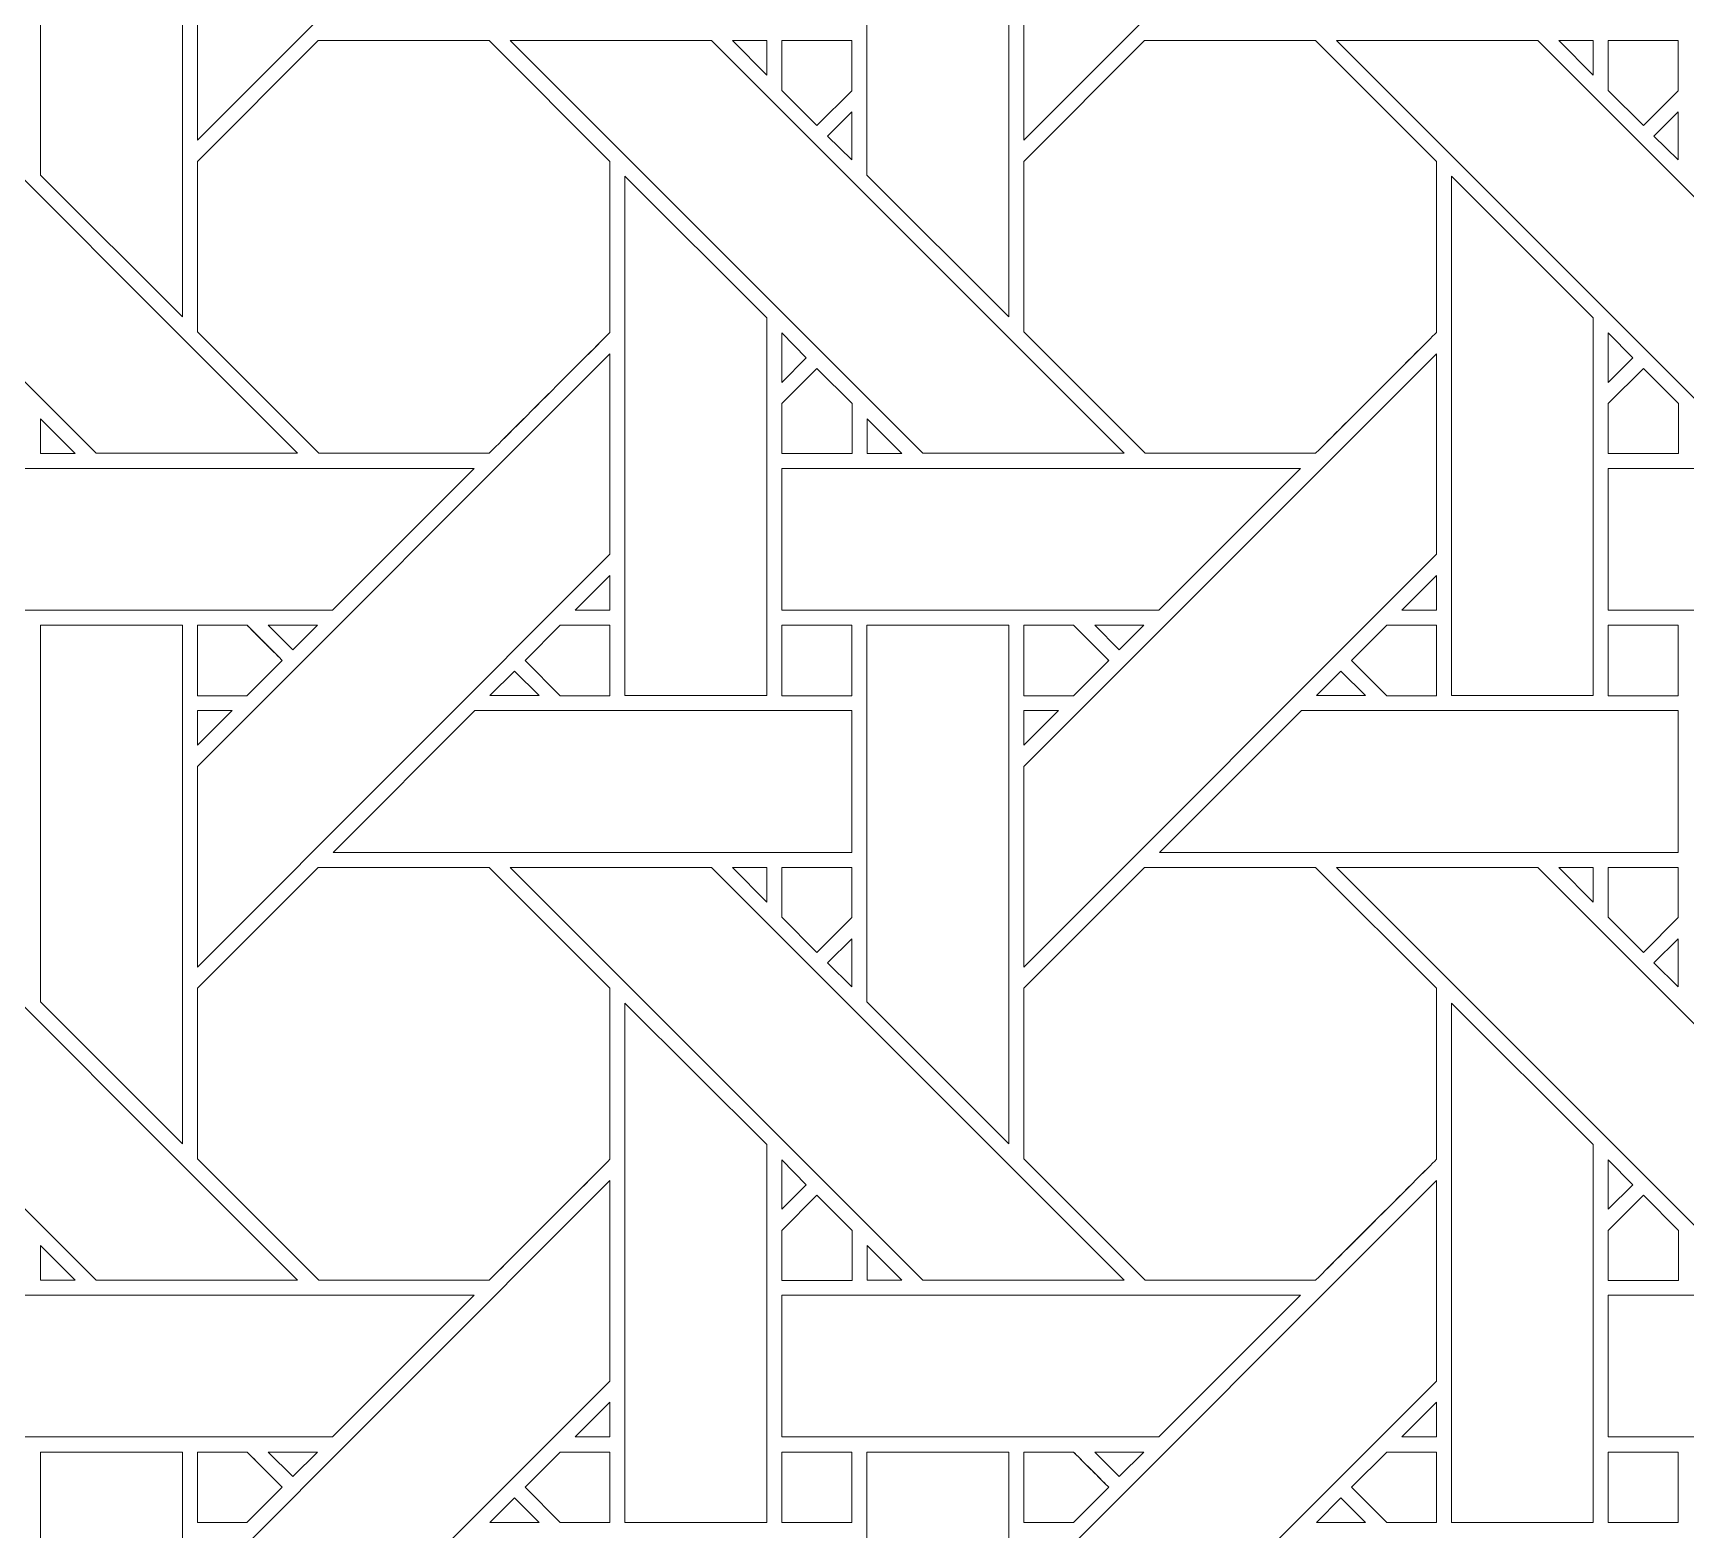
# Model space of a CAD drawing. Header units: inches. Extents: x 4.9 to 19.9, y 3.1 to 15.1.
# Drawn here: x 14.329 to 16.227, y 6.2 to 7.917 of the extents above; entities that cross this region are included whole.
import ezdxf

# ---------------------------------------------------------------- set-up
doc = ezdxf.new("R2010")
doc.units = ezdxf.units.IN
doc.header["$MEASUREMENT"] = 0
doc.layers.add('Design', color=7, linetype='Continuous', lineweight=0)

msp = doc.modelspace()

# ---------------------------------------------------------------- linework, layer by layer
at = {"layer": 'Design'}
for points, knots in [([(4.8829, 15.0948), (4.8829, 15.0948), (4.8829, 3.0948), (4.8829, 3.0948), (4.8829, 3.0948), (19.8829, 3.0948), (19.8829, 3.0948), (19.8829, 3.0948), (19.8829, 15.0948), (19.8829, 15.0948), (19.8829, 15.0948), (4.8829, 15.0948), (4.8829, 15.0948)], [0, 0, 0, 0, 1, 1, 1, 2, 2, 2, 3, 3, 3, 4, 4, 4, 4]), ([(5.4052, 14.5679), (5.4052, 14.5679), (5.4052, 3.6216), (5.4052, 3.6216), (5.4052, 3.6216), (19.3605, 3.6216), (19.3605, 3.6216), (19.3605, 3.6216), (19.3605, 14.5679), (19.3605, 14.5679), (19.3605, 14.5679), (5.4052, 14.5679), (5.4052, 14.5679)], [0, 0, 0, 0, 1, 1, 1, 2, 2, 2, 3, 3, 3, 4, 4, 4, 4]), ([(14.5179, 8.0244), (14.5179, 8.0244), (14.9915, 8.498), (14.9915, 8.498), (14.9915, 8.498), (14.9915, 8.2679), (14.9915, 8.2679), (14.9915, 8.2679), (14.5179, 7.7943), (14.5179, 7.7943), (14.5179, 7.7943), (14.5179, 8.0244), (14.5179, 8.0244)], [0, 0, 0, 0, 1, 1, 1, 2, 2, 2, 3, 3, 3, 4, 4, 4, 4]), ([(15.4666, 7.7943), (15.4666, 7.7943), (15.4666, 8.0244), (15.4666, 8.0244), (15.4666, 8.0244), (15.9403, 8.498), (15.9403, 8.498), (15.9403, 8.498), (15.9403, 8.2679), (15.9403, 8.2679), (15.9403, 8.2679), (15.4666, 7.7943), (15.4666, 7.7943)], [0, 0, 0, 0, 1, 1, 1, 2, 2, 2, 3, 3, 3, 4, 4, 4, 4]), ([(14.5007, 8.1865), (14.5007, 8.1865), (14.5007, 7.5914), (14.5007, 7.5914), (14.5007, 7.5914), (14.3378, 7.7543), (14.3378, 7.7543), (14.3378, 7.7543), (14.3378, 8.1865), (14.3378, 8.1865), (14.3378, 8.1865), (14.5007, 8.1865), (14.5007, 8.1865)], [0, 0, 0, 0, 1, 1, 1, 2, 2, 2, 3, 3, 3, 4, 4, 4, 4]), ([(15.2865, 7.7543), (15.2865, 7.7543), (15.2865, 8.1865), (15.2865, 8.1865), (15.2865, 8.1865), (15.4494, 8.1865), (15.4494, 8.1865), (15.4494, 8.1865), (15.4494, 7.5914), (15.4494, 7.5914), (15.4494, 7.5914), (15.2865, 7.7543), (15.2865, 7.7543)], [0, 0, 0, 0, 1, 1, 1, 2, 2, 2, 3, 3, 3, 4, 4, 4, 4]), ([(13.9283, 7.9086), (13.9283, 7.9086), (14.1592, 7.9086), (14.1592, 7.9086), (14.1592, 7.9086), (14.6329, 7.435), (14.6329, 7.435), (14.6329, 7.435), (14.4018, 7.435), (14.4018, 7.435), (14.4018, 7.435), (13.9283, 7.9086), (13.9283, 7.9086)], [0, 0, 0, 0, 1, 1, 1, 2, 2, 2, 3, 3, 3, 4, 4, 4, 4]), ([(14.6566, 7.9086), (14.6566, 7.9086), (14.8528, 7.9086), (14.8528, 7.9086), (14.8528, 7.9086), (14.9915, 7.7699), (14.9915, 7.7699), (14.9915, 7.7699), (14.9915, 7.5737), (14.9915, 7.5737), (14.9737, 7.5557), (14.8618, 7.444), (14.8528, 7.435), (14.8528, 7.435), (14.6571, 7.435), (14.6571, 7.435), (14.6571, 7.435), (14.5179, 7.5742), (14.5179, 7.5742), (14.5179, 7.5742), (14.5179, 7.7699), (14.5179, 7.7699), (14.5179, 7.7699), (14.6566, 7.9086), (14.6566, 7.9086)], [0, 0, 0, 0, 1, 1, 1, 2, 2, 2, 3, 3, 3, 4, 4, 4, 5, 5, 5, 6, 6, 6, 7, 7, 7, 8, 8, 8, 8]), ([(14.5179, 7.5742), (14.5179, 7.5742), (14.5179, 7.7699), (14.5179, 7.7699), (14.5179, 7.7699), (14.6566, 7.9086), (14.6566, 7.9086), (14.6566, 7.9086), (14.8528, 7.9086), (14.8528, 7.9086), (14.8528, 7.9086), (14.9915, 7.7699), (14.9915, 7.7699), (14.9915, 7.7699), (14.9915, 7.5737), (14.9915, 7.5737), (14.9736, 7.5556), (14.8617, 7.4439), (14.8528, 7.435), (14.8528, 7.435), (14.6571, 7.435), (14.6571, 7.435), (14.6571, 7.435), (14.5179, 7.5742), (14.5179, 7.5742)], [0, 0, 0, 0, 1, 1, 1, 2, 2, 2, 3, 3, 3, 4, 4, 4, 5, 5, 5, 6, 6, 6, 7, 7, 7, 8, 8, 8, 8]), ([(14.877, 7.9086), (14.877, 7.9086), (15.1079, 7.9086), (15.1079, 7.9086), (15.1079, 7.9086), (15.5816, 7.435), (15.5816, 7.435), (15.5816, 7.435), (15.3505, 7.435), (15.3505, 7.435), (15.3505, 7.435), (14.877, 7.9086), (14.877, 7.9086)], [0, 0, 0, 0, 1, 1, 1, 2, 2, 2, 3, 3, 3, 4, 4, 4, 4]), ([(15.1715, 7.9086), (15.1715, 7.9086), (15.1715, 7.8688), (15.1715, 7.8688), (15.1715, 7.8688), (15.1321, 7.9086), (15.1321, 7.9086), (15.1321, 7.9086), (15.1715, 7.9086), (15.1715, 7.9086)], [0, 0, 0, 0, 1, 1, 1, 2, 2, 2, 3, 3, 3, 3]), ([(15.269, 7.9086), (15.269, 7.9086), (15.269, 7.851), (15.269, 7.851), (15.269, 7.851), (15.2291, 7.8111), (15.2291, 7.8111), (15.2291, 7.8111), (15.1887, 7.8514), (15.1887, 7.8514), (15.1887, 7.8514), (15.1887, 7.9086), (15.1887, 7.9086), (15.1887, 7.9086), (15.269, 7.9086), (15.269, 7.9086)], [0, 0, 0, 0, 1, 1, 1, 2, 2, 2, 3, 3, 3, 4, 4, 4, 5, 5, 5, 5]), ([(15.2291, 7.8111), (15.2291, 7.8111), (15.1887, 7.8514), (15.1887, 7.8514), (15.1887, 7.8514), (15.1887, 7.9086), (15.1887, 7.9086), (15.1887, 7.9086), (15.269, 7.9086), (15.269, 7.9086), (15.269, 7.9086), (15.269, 7.851), (15.269, 7.851), (15.269, 7.851), (15.2291, 7.8111), (15.2291, 7.8111)], [0, 0, 0, 0, 1, 1, 1, 2, 2, 2, 3, 3, 3, 4, 4, 4, 5, 5, 5, 5]), ([(15.6053, 7.9086), (15.6053, 7.9086), (15.8015, 7.9086), (15.8015, 7.9086), (15.8015, 7.9086), (15.9403, 7.7699), (15.9403, 7.7699), (15.9403, 7.7699), (15.9403, 7.5737), (15.9403, 7.5737), (15.9225, 7.5557), (15.8105, 7.444), (15.8016, 7.435), (15.8016, 7.435), (15.6058, 7.435), (15.6058, 7.435), (15.6058, 7.435), (15.4666, 7.5742), (15.4666, 7.5742), (15.4666, 7.5742), (15.4666, 7.7699), (15.4666, 7.7699), (15.4666, 7.7699), (15.6053, 7.9086), (15.6053, 7.9086)], [0, 0, 0, 0, 1, 1, 1, 2, 2, 2, 3, 3, 3, 4, 4, 4, 5, 5, 5, 6, 6, 6, 7, 7, 7, 8, 8, 8, 8]), ([(15.9403, 7.5737), (15.9223, 7.5555), (15.8104, 7.4438), (15.8016, 7.435), (15.8016, 7.435), (15.6058, 7.435), (15.6058, 7.435), (15.6058, 7.435), (15.4666, 7.5742), (15.4666, 7.5742), (15.4666, 7.5742), (15.4666, 7.7699), (15.4666, 7.7699), (15.4666, 7.7699), (15.6053, 7.9086), (15.6053, 7.9086), (15.6053, 7.9086), (15.8015, 7.9086), (15.8015, 7.9086), (15.8015, 7.9086), (15.9403, 7.7699), (15.9403, 7.7699), (15.9403, 7.7699), (15.9403, 7.5737), (15.9403, 7.5737)], [0, 0, 0, 0, 1, 1, 1, 2, 2, 2, 3, 3, 3, 4, 4, 4, 5, 5, 5, 6, 6, 6, 7, 7, 7, 8, 8, 8, 8]), ([(16.2993, 7.435), (16.2993, 7.435), (15.8257, 7.9086), (15.8257, 7.9086), (15.8257, 7.9086), (16.0567, 7.9086), (16.0567, 7.9086), (16.0567, 7.9086), (16.5303, 7.435), (16.5303, 7.435), (16.5303, 7.435), (16.2993, 7.435), (16.2993, 7.435)], [0, 0, 0, 0, 1, 1, 1, 2, 2, 2, 3, 3, 3, 4, 4, 4, 4]), ([(16.1202, 7.9086), (16.1202, 7.9086), (16.1202, 7.8688), (16.1202, 7.8688), (16.1202, 7.8688), (16.0808, 7.9086), (16.0808, 7.9086), (16.0808, 7.9086), (16.1202, 7.9086), (16.1202, 7.9086)], [0, 0, 0, 0, 1, 1, 1, 2, 2, 2, 3, 3, 3, 3]), ([(16.2177, 7.9086), (16.2177, 7.9086), (16.2177, 7.851), (16.2177, 7.851), (16.2177, 7.851), (16.1778, 7.8111), (16.1778, 7.8111), (16.1778, 7.8111), (16.1375, 7.8514), (16.1375, 7.8514), (16.1375, 7.8514), (16.1375, 7.9086), (16.1375, 7.9086), (16.1375, 7.9086), (16.2177, 7.9086), (16.2177, 7.9086)], [0, 0, 0, 0, 1, 1, 1, 2, 2, 2, 3, 3, 3, 4, 4, 4, 5, 5, 5, 5]), ([(16.1778, 7.8111), (16.1778, 7.8111), (16.1375, 7.8514), (16.1375, 7.8514), (16.1375, 7.8514), (16.1375, 7.9086), (16.1375, 7.9086), (16.1375, 7.9086), (16.2177, 7.9086), (16.2177, 7.9086), (16.2177, 7.9086), (16.2177, 7.851), (16.2177, 7.851), (16.2177, 7.851), (16.1778, 7.8111), (16.1778, 7.8111)], [0, 0, 0, 0, 1, 1, 1, 2, 2, 2, 3, 3, 3, 4, 4, 4, 5, 5, 5, 5]), ([(15.269, 7.8268), (15.269, 7.8268), (15.269, 7.7716), (15.269, 7.7716), (15.269, 7.7716), (15.2412, 7.799), (15.2412, 7.799), (15.2412, 7.799), (15.269, 7.8268), (15.269, 7.8268)], [0, 0, 0, 0, 1, 1, 1, 2, 2, 2, 3, 3, 3, 3]), ([(16.2177, 7.8268), (16.2177, 7.8268), (16.2177, 7.7716), (16.2177, 7.7716), (16.2177, 7.7716), (16.1899, 7.799), (16.1899, 7.799), (16.1899, 7.799), (16.2177, 7.8268), (16.2177, 7.8268)], [0, 0, 0, 0, 1, 1, 1, 2, 2, 2, 3, 3, 3, 3]), ([(15.1714, 7.5906), (15.1714, 7.5906), (15.1714, 7.157), (15.1714, 7.157), (15.1714, 7.157), (15.0087, 7.157), (15.0087, 7.157), (15.0087, 7.157), (15.0087, 7.7528), (15.0087, 7.7528), (15.0087, 7.7528), (15.1714, 7.5906), (15.1714, 7.5906)], [0, 0, 0, 0, 1, 1, 1, 2, 2, 2, 3, 3, 3, 4, 4, 4, 4]), ([(15.9574, 7.157), (15.9574, 7.157), (15.9574, 7.7528), (15.9574, 7.7528), (15.9574, 7.7528), (16.1201, 7.5906), (16.1201, 7.5906), (16.1201, 7.5906), (16.1201, 7.157), (16.1201, 7.157), (16.1201, 7.157), (15.9574, 7.157), (15.9574, 7.157)], [0, 0, 0, 0, 1, 1, 1, 2, 2, 2, 3, 3, 3, 4, 4, 4, 4]), ([(15.1887, 7.5164), (15.1887, 7.5164), (15.1887, 7.5732), (15.1887, 7.5732), (15.1887, 7.5732), (15.2169, 7.5446), (15.2169, 7.5446), (15.2169, 7.5446), (15.1887, 7.5164), (15.1887, 7.5164)], [0, 0, 0, 0, 1, 1, 1, 2, 2, 2, 3, 3, 3, 3]), ([(16.1375, 7.5164), (16.1375, 7.5164), (16.1375, 7.5732), (16.1375, 7.5732), (16.1375, 7.5732), (16.1656, 7.5446), (16.1656, 7.5446), (16.1656, 7.5446), (16.1375, 7.5164), (16.1375, 7.5164)], [0, 0, 0, 0, 1, 1, 1, 2, 2, 2, 3, 3, 3, 3]), ([(14.5179, 7.0756), (14.5179, 7.0756), (14.9915, 7.5492), (14.9915, 7.5492), (14.9915, 7.5492), (14.9915, 7.3192), (14.9915, 7.3192), (14.9915, 7.3192), (14.5179, 6.8455), (14.5179, 6.8455), (14.5179, 6.8455), (14.5179, 7.0756), (14.5179, 7.0756)], [0, 0, 0, 0, 1, 1, 1, 2, 2, 2, 3, 3, 3, 4, 4, 4, 4]), ([(15.4666, 7.0756), (15.4666, 7.0756), (15.9403, 7.5492), (15.9403, 7.5492), (15.9403, 7.5492), (15.9403, 7.3192), (15.9403, 7.3192), (15.9403, 7.3192), (15.4666, 6.8455), (15.4666, 6.8455), (15.4666, 6.8455), (15.4666, 7.0756), (15.4666, 7.0756)], [0, 0, 0, 0, 1, 1, 1, 2, 2, 2, 3, 3, 3, 4, 4, 4, 4]), ([(15.1887, 7.4347), (15.1887, 7.4347), (15.1887, 7.492), (15.1887, 7.492), (15.1887, 7.492), (15.2291, 7.5323), (15.2291, 7.5323), (15.2291, 7.5323), (15.2694, 7.492), (15.2694, 7.492), (15.2694, 7.492), (15.2694, 7.4347), (15.2694, 7.4347), (15.2694, 7.4347), (15.1887, 7.4347), (15.1887, 7.4347)], [0, 0, 0, 0, 1, 1, 1, 2, 2, 2, 3, 3, 3, 4, 4, 4, 5, 5, 5, 5]), ([(15.1887, 7.492), (15.1887, 7.492), (15.2291, 7.5323), (15.2291, 7.5323), (15.2291, 7.5323), (15.2694, 7.492), (15.2694, 7.492), (15.2694, 7.492), (15.2694, 7.4347), (15.2694, 7.4347), (15.2694, 7.4347), (15.1887, 7.4347), (15.1887, 7.4347), (15.1887, 7.4347), (15.1887, 7.492), (15.1887, 7.492)], [0, 0, 0, 0, 1, 1, 1, 2, 2, 2, 3, 3, 3, 4, 4, 4, 5, 5, 5, 5]), ([(16.1375, 7.4347), (16.1375, 7.4347), (16.1375, 7.492), (16.1375, 7.492), (16.1375, 7.492), (16.1778, 7.5323), (16.1778, 7.5323), (16.1778, 7.5323), (16.2181, 7.492), (16.2181, 7.492), (16.2181, 7.492), (16.2181, 7.4347), (16.2181, 7.4347), (16.2181, 7.4347), (16.1375, 7.4347), (16.1375, 7.4347)], [0, 0, 0, 0, 1, 1, 1, 2, 2, 2, 3, 3, 3, 4, 4, 4, 5, 5, 5, 5]), ([(16.1778, 7.5323), (16.1778, 7.5323), (16.2181, 7.492), (16.2181, 7.492), (16.2181, 7.492), (16.2181, 7.4347), (16.2181, 7.4347), (16.2181, 7.4347), (16.1375, 7.4347), (16.1375, 7.4347), (16.1375, 7.4347), (16.1375, 7.492), (16.1375, 7.492), (16.1375, 7.492), (16.1778, 7.5323), (16.1778, 7.5323)], [0, 0, 0, 0, 1, 1, 1, 2, 2, 2, 3, 3, 3, 4, 4, 4, 5, 5, 5, 5]), ([(14.3776, 7.4349), (14.3776, 7.4349), (14.3379, 7.4349), (14.3379, 7.4349), (14.3379, 7.4349), (14.3379, 7.4747), (14.3379, 7.4747), (14.3379, 7.4747), (14.3776, 7.4349), (14.3776, 7.4349)], [0, 0, 0, 0, 1, 1, 1, 2, 2, 2, 3, 3, 3, 3]), ([(15.3264, 7.4349), (15.3264, 7.4349), (15.2866, 7.4349), (15.2866, 7.4349), (15.2866, 7.4349), (15.2866, 7.4747), (15.2866, 7.4747), (15.2866, 7.4747), (15.3264, 7.4349), (15.3264, 7.4349)], [0, 0, 0, 0, 1, 1, 1, 2, 2, 2, 3, 3, 3, 3]), ([(14.24, 7.255), (14.24, 7.255), (14.24, 7.4177), (14.24, 7.4177), (14.24, 7.4177), (14.8357, 7.4177), (14.8357, 7.4177), (14.8357, 7.4177), (14.673, 7.255), (14.673, 7.255), (14.673, 7.255), (14.24, 7.255), (14.24, 7.255)], [0, 0, 0, 0, 1, 1, 1, 2, 2, 2, 3, 3, 3, 4, 4, 4, 4]), ([(15.1887, 7.255), (15.1887, 7.255), (15.1887, 7.4177), (15.1887, 7.4177), (15.1887, 7.4177), (15.7844, 7.4177), (15.7844, 7.4177), (15.7844, 7.4177), (15.6217, 7.255), (15.6217, 7.255), (15.6217, 7.255), (15.1887, 7.255), (15.1887, 7.255)], [0, 0, 0, 0, 1, 1, 1, 2, 2, 2, 3, 3, 3, 4, 4, 4, 4]), ([(16.5704, 7.255), (16.5704, 7.255), (16.1375, 7.255), (16.1375, 7.255), (16.1375, 7.255), (16.1375, 7.4177), (16.1375, 7.4177), (16.1375, 7.4177), (16.7332, 7.4177), (16.7332, 7.4177), (16.7332, 7.4177), (16.5704, 7.255), (16.5704, 7.255)], [0, 0, 0, 0, 1, 1, 1, 2, 2, 2, 3, 3, 3, 4, 4, 4, 4]), ([(14.9517, 7.255), (14.9517, 7.255), (14.9915, 7.2948), (14.9915, 7.2948), (14.9915, 7.2948), (14.9915, 7.255), (14.9915, 7.255), (14.9915, 7.255), (14.9517, 7.255), (14.9517, 7.255)], [0, 0, 0, 0, 1, 1, 1, 2, 2, 2, 3, 3, 3, 3]), ([(15.9403, 7.2948), (15.9403, 7.2948), (15.9403, 7.255), (15.9403, 7.255), (15.9403, 7.255), (15.9005, 7.255), (15.9005, 7.255), (15.9005, 7.255), (15.9403, 7.2948), (15.9403, 7.2948)], [0, 0, 0, 0, 1, 1, 1, 2, 2, 2, 3, 3, 3, 3]), ([(14.5007, 7.2377), (14.5007, 7.2377), (14.5007, 6.6426), (14.5007, 6.6426), (14.5007, 6.6426), (14.3378, 6.8055), (14.3378, 6.8055), (14.3378, 6.8055), (14.3378, 7.2377), (14.3378, 7.2377), (14.3378, 7.2377), (14.5007, 7.2377), (14.5007, 7.2377)], [0, 0, 0, 0, 1, 1, 1, 2, 2, 2, 3, 3, 3, 4, 4, 4, 4]), ([(14.5749, 7.2377), (14.5801, 7.2326), (14.6108, 7.2018), (14.6153, 7.1974), (14.6153, 7.1974), (14.5748, 7.1569), (14.5748, 7.1569), (14.5748, 7.1569), (14.5179, 7.1569), (14.5179, 7.1569), (14.5179, 7.1569), (14.5179, 7.2377), (14.5179, 7.2377), (14.5179, 7.2377), (14.5749, 7.2377), (14.5749, 7.2377)], [0, 0, 0, 0, 1, 1, 1, 2, 2, 2, 3, 3, 3, 4, 4, 4, 5, 5, 5, 5]), ([(14.5179, 7.1569), (14.5179, 7.1569), (14.5179, 7.2377), (14.5179, 7.2377), (14.5179, 7.2377), (14.5749, 7.2377), (14.5749, 7.2377), (14.5803, 7.2324), (14.6111, 7.2016), (14.6153, 7.1974), (14.6153, 7.1974), (14.5748, 7.1569), (14.5748, 7.1569), (14.5748, 7.1569), (14.5179, 7.1569), (14.5179, 7.1569)], [0, 0, 0, 0, 1, 1, 1, 2, 2, 2, 3, 3, 3, 4, 4, 4, 5, 5, 5, 5]), ([(14.5993, 7.2377), (14.5993, 7.2377), (14.6557, 7.2377), (14.6557, 7.2377), (14.6557, 7.2377), (14.6275, 7.2096), (14.6275, 7.2096), (14.6275, 7.2096), (14.5993, 7.2377), (14.5993, 7.2377)], [0, 0, 0, 0, 1, 1, 1, 2, 2, 2, 3, 3, 3, 3]), ([(14.9915, 7.2377), (14.9915, 7.2377), (14.9915, 7.1569), (14.9915, 7.1569), (14.9915, 7.1569), (14.9344, 7.1569), (14.9344, 7.1569), (14.9344, 7.1569), (14.8941, 7.1973), (14.8941, 7.1973), (14.8941, 7.1973), (14.9345, 7.2377), (14.9345, 7.2377), (14.9345, 7.2377), (14.9915, 7.2377), (14.9915, 7.2377)], [0, 0, 0, 0, 1, 1, 1, 2, 2, 2, 3, 3, 3, 4, 4, 4, 5, 5, 5, 5]), ([(14.8941, 7.1973), (14.8941, 7.1973), (14.9345, 7.2377), (14.9345, 7.2377), (14.9345, 7.2377), (14.9915, 7.2377), (14.9915, 7.2377), (14.9915, 7.2377), (14.9915, 7.1569), (14.9915, 7.1569), (14.9915, 7.1569), (14.9344, 7.1569), (14.9344, 7.1569), (14.9344, 7.1569), (14.8941, 7.1973), (14.8941, 7.1973)], [0, 0, 0, 0, 1, 1, 1, 2, 2, 2, 3, 3, 3, 4, 4, 4, 5, 5, 5, 5]), ([(15.269, 7.1569), (15.269, 7.1569), (15.1887, 7.1569), (15.1887, 7.1569), (15.1887, 7.1569), (15.1887, 7.2377), (15.1887, 7.2377), (15.1887, 7.2377), (15.269, 7.2377), (15.269, 7.2377), (15.269, 7.2377), (15.269, 7.1569), (15.269, 7.1569)], [0, 0, 0, 0, 1, 1, 1, 2, 2, 2, 3, 3, 3, 4, 4, 4, 4]), ([(15.1887, 7.1569), (15.1887, 7.1569), (15.1887, 7.2377), (15.1887, 7.2377), (15.1887, 7.2377), (15.269, 7.2377), (15.269, 7.2377), (15.269, 7.2377), (15.269, 7.1569), (15.269, 7.1569), (15.269, 7.1569), (15.1887, 7.1569), (15.1887, 7.1569)], [0, 0, 0, 0, 1, 1, 1, 2, 2, 2, 3, 3, 3, 4, 4, 4, 4]), ([(15.4494, 7.2377), (15.4494, 7.2377), (15.4494, 6.6426), (15.4494, 6.6426), (15.4494, 6.6426), (15.2865, 6.8055), (15.2865, 6.8055), (15.2865, 6.8055), (15.2865, 7.2377), (15.2865, 7.2377), (15.2865, 7.2377), (15.4494, 7.2377), (15.4494, 7.2377)], [0, 0, 0, 0, 1, 1, 1, 2, 2, 2, 3, 3, 3, 4, 4, 4, 4]), ([(15.5237, 7.2377), (15.5288, 7.2326), (15.5596, 7.2018), (15.564, 7.1974), (15.564, 7.1974), (15.5236, 7.1569), (15.5236, 7.1569), (15.5236, 7.1569), (15.4666, 7.1569), (15.4666, 7.1569), (15.4666, 7.1569), (15.4666, 7.2377), (15.4666, 7.2377), (15.4666, 7.2377), (15.5237, 7.2377), (15.5237, 7.2377)], [0, 0, 0, 0, 1, 1, 1, 2, 2, 2, 3, 3, 3, 4, 4, 4, 5, 5, 5, 5]), ([(15.4666, 7.1569), (15.4666, 7.1569), (15.4666, 7.2377), (15.4666, 7.2377), (15.4666, 7.2377), (15.5237, 7.2377), (15.5237, 7.2377), (15.5293, 7.2322), (15.564, 7.1974), (15.564, 7.1974), (15.564, 7.1974), (15.5236, 7.1569), (15.5236, 7.1569), (15.5236, 7.1569), (15.4666, 7.1569), (15.4666, 7.1569)], [0, 0, 0, 0, 1, 1, 1, 2, 2, 2, 3, 3, 3, 4, 4, 4, 5, 5, 5, 5]), ([(15.548, 7.2377), (15.548, 7.2377), (15.6045, 7.2377), (15.6045, 7.2377), (15.6045, 7.2377), (15.5762, 7.2096), (15.5762, 7.2096), (15.5762, 7.2096), (15.548, 7.2377), (15.548, 7.2377)], [0, 0, 0, 0, 1, 1, 1, 2, 2, 2, 3, 3, 3, 3]), ([(15.9403, 7.2377), (15.9403, 7.2377), (15.9403, 7.1569), (15.9403, 7.1569), (15.9403, 7.1569), (15.8832, 7.1569), (15.8832, 7.1569), (15.8832, 7.1569), (15.8428, 7.1973), (15.8428, 7.1973), (15.8428, 7.1973), (15.8832, 7.2377), (15.8832, 7.2377), (15.8832, 7.2377), (15.9403, 7.2377), (15.9403, 7.2377)], [0, 0, 0, 0, 1, 1, 1, 2, 2, 2, 3, 3, 3, 4, 4, 4, 5, 5, 5, 5]), ([(15.9403, 7.1569), (15.9403, 7.1569), (15.8832, 7.1569), (15.8832, 7.1569), (15.8832, 7.1569), (15.8428, 7.1973), (15.8428, 7.1973), (15.8428, 7.1973), (15.8832, 7.2377), (15.8832, 7.2377), (15.8832, 7.2377), (15.9403, 7.2377), (15.9403, 7.2377), (15.9403, 7.2377), (15.9403, 7.1569), (15.9403, 7.1569)], [0, 0, 0, 0, 1, 1, 1, 2, 2, 2, 3, 3, 3, 4, 4, 4, 5, 5, 5, 5]), ([(16.2177, 7.1569), (16.2177, 7.1569), (16.1375, 7.1569), (16.1375, 7.1569), (16.1375, 7.1569), (16.1375, 7.2377), (16.1375, 7.2377), (16.1375, 7.2377), (16.2177, 7.2377), (16.2177, 7.2377), (16.2177, 7.2377), (16.2177, 7.1569), (16.2177, 7.1569)], [0, 0, 0, 0, 1, 1, 1, 2, 2, 2, 3, 3, 3, 4, 4, 4, 4]), ([(16.1375, 7.1569), (16.1375, 7.1569), (16.1375, 7.2377), (16.1375, 7.2377), (16.1375, 7.2377), (16.2177, 7.2377), (16.2177, 7.2377), (16.2177, 7.2377), (16.2177, 7.1569), (16.2177, 7.1569), (16.2177, 7.1569), (16.1375, 7.1569), (16.1375, 7.1569)], [0, 0, 0, 0, 1, 1, 1, 2, 2, 2, 3, 3, 3, 4, 4, 4, 4]), ([(14.9102, 7.157), (14.9102, 7.157), (14.8537, 7.157), (14.8537, 7.157), (14.8537, 7.157), (14.8819, 7.1852), (14.8819, 7.1852), (14.8819, 7.1852), (14.9102, 7.157), (14.9102, 7.157)], [0, 0, 0, 0, 1, 1, 1, 2, 2, 2, 3, 3, 3, 3]), ([(15.8307, 7.1852), (15.8307, 7.1852), (15.8589, 7.157), (15.8589, 7.157), (15.8589, 7.157), (15.8024, 7.157), (15.8024, 7.157), (15.8024, 7.157), (15.8307, 7.1852), (15.8307, 7.1852)], [0, 0, 0, 0, 1, 1, 1, 2, 2, 2, 3, 3, 3, 3]), ([(14.5577, 7.1398), (14.5577, 7.1398), (14.5179, 7.1), (14.5179, 7.1), (14.5179, 7.1), (14.5179, 7.1398), (14.5179, 7.1398), (14.5179, 7.1398), (14.5577, 7.1398), (14.5577, 7.1398)], [0, 0, 0, 0, 1, 1, 1, 2, 2, 2, 3, 3, 3, 3]), ([(14.6737, 6.977), (14.6737, 6.977), (14.8365, 7.1398), (14.8365, 7.1398), (14.8365, 7.1398), (15.269, 7.1398), (15.269, 7.1398), (15.269, 7.1398), (15.269, 6.977), (15.269, 6.977), (15.269, 6.977), (14.6737, 6.977), (14.6737, 6.977)], [0, 0, 0, 0, 1, 1, 1, 2, 2, 2, 3, 3, 3, 4, 4, 4, 4]), ([(15.5064, 7.1398), (15.5064, 7.1398), (15.4666, 7.1), (15.4666, 7.1), (15.4666, 7.1), (15.4666, 7.1398), (15.4666, 7.1398), (15.4666, 7.1398), (15.5064, 7.1398), (15.5064, 7.1398)], [0, 0, 0, 0, 1, 1, 1, 2, 2, 2, 3, 3, 3, 3]), ([(16.2177, 7.1398), (16.2177, 7.1398), (16.2177, 6.977), (16.2177, 6.977), (16.2177, 6.977), (15.6224, 6.977), (15.6224, 6.977), (15.6224, 6.977), (15.7853, 7.1398), (15.7853, 7.1398), (15.7853, 7.1398), (16.2177, 7.1398), (16.2177, 7.1398)], [0, 0, 0, 0, 1, 1, 1, 2, 2, 2, 3, 3, 3, 4, 4, 4, 4]), ([(13.9283, 6.9599), (13.9283, 6.9599), (14.1592, 6.9599), (14.1592, 6.9599), (14.1592, 6.9599), (14.6329, 6.4862), (14.6329, 6.4862), (14.6329, 6.4862), (14.4018, 6.4862), (14.4018, 6.4862), (14.4018, 6.4862), (13.9283, 6.9599), (13.9283, 6.9599)], [0, 0, 0, 0, 1, 1, 1, 2, 2, 2, 3, 3, 3, 4, 4, 4, 4]), ([(14.6566, 6.9598), (14.6566, 6.9598), (14.8528, 6.9598), (14.8528, 6.9598), (14.8528, 6.9598), (14.9915, 6.8211), (14.9915, 6.8211), (14.9915, 6.8211), (14.9915, 6.6249), (14.9915, 6.6249), (14.9737, 6.607), (14.8618, 6.4952), (14.8528, 6.4862), (14.8528, 6.4862), (14.6571, 6.4862), (14.6571, 6.4862), (14.6571, 6.4862), (14.5179, 6.6255), (14.5179, 6.6255), (14.5179, 6.6255), (14.5179, 6.8211), (14.5179, 6.8211), (14.5179, 6.8211), (14.6566, 6.9598), (14.6566, 6.9598)], [0, 0, 0, 0, 1, 1, 1, 2, 2, 2, 3, 3, 3, 4, 4, 4, 5, 5, 5, 6, 6, 6, 7, 7, 7, 8, 8, 8, 8]), ([(14.5179, 6.6255), (14.5179, 6.6255), (14.5179, 6.8211), (14.5179, 6.8211), (14.5179, 6.8211), (14.6566, 6.9598), (14.6566, 6.9598), (14.6566, 6.9598), (14.8528, 6.9598), (14.8528, 6.9598), (14.8528, 6.9598), (14.9915, 6.8211), (14.9915, 6.8211), (14.9915, 6.8211), (14.9915, 6.6249), (14.9915, 6.6249), (14.9731, 6.6063), (14.8613, 6.4947), (14.8528, 6.4862), (14.8528, 6.4862), (14.6571, 6.4862), (14.6571, 6.4862), (14.6571, 6.4862), (14.5179, 6.6255), (14.5179, 6.6255)], [0, 0, 0, 0, 1, 1, 1, 2, 2, 2, 3, 3, 3, 4, 4, 4, 5, 5, 5, 6, 6, 6, 7, 7, 7, 8, 8, 8, 8]), ([(14.877, 6.9599), (14.877, 6.9599), (15.1079, 6.9599), (15.1079, 6.9599), (15.1079, 6.9599), (15.5816, 6.4862), (15.5816, 6.4862), (15.5816, 6.4862), (15.3506, 6.4862), (15.3506, 6.4862), (15.3506, 6.4862), (14.877, 6.9599), (14.877, 6.9599)], [0, 0, 0, 0, 1, 1, 1, 2, 2, 2, 3, 3, 3, 4, 4, 4, 4]), ([(15.1715, 6.9599), (15.1715, 6.9599), (15.1715, 6.92), (15.1715, 6.92), (15.1715, 6.92), (15.1321, 6.9599), (15.1321, 6.9599), (15.1321, 6.9599), (15.1715, 6.9599), (15.1715, 6.9599)], [0, 0, 0, 0, 1, 1, 1, 2, 2, 2, 3, 3, 3, 3]), ([(15.269, 6.9599), (15.269, 6.9599), (15.269, 6.9023), (15.269, 6.9023), (15.269, 6.9023), (15.2291, 6.8623), (15.2291, 6.8623), (15.2291, 6.8623), (15.1887, 6.9027), (15.1887, 6.9027), (15.1887, 6.9027), (15.1887, 6.9599), (15.1887, 6.9599), (15.1887, 6.9599), (15.269, 6.9599), (15.269, 6.9599)], [0, 0, 0, 0, 1, 1, 1, 2, 2, 2, 3, 3, 3, 4, 4, 4, 5, 5, 5, 5]), ([(15.2291, 6.8623), (15.2291, 6.8623), (15.1887, 6.9027), (15.1887, 6.9027), (15.1887, 6.9027), (15.1887, 6.9599), (15.1887, 6.9599), (15.1887, 6.9599), (15.269, 6.9599), (15.269, 6.9599), (15.269, 6.9599), (15.269, 6.9023), (15.269, 6.9023), (15.269, 6.9023), (15.2291, 6.8623), (15.2291, 6.8623)], [0, 0, 0, 0, 1, 1, 1, 2, 2, 2, 3, 3, 3, 4, 4, 4, 5, 5, 5, 5]), ([(15.6053, 6.9598), (15.6053, 6.9598), (15.8015, 6.9598), (15.8015, 6.9598), (15.8015, 6.9598), (15.9403, 6.8211), (15.9403, 6.8211), (15.9403, 6.8211), (15.9403, 6.6249), (15.9403, 6.6249), (15.9225, 6.607), (15.8105, 6.4952), (15.8016, 6.4862), (15.8016, 6.4862), (15.6058, 6.4862), (15.6058, 6.4862), (15.6058, 6.4862), (15.4666, 6.6255), (15.4666, 6.6255), (15.4666, 6.6255), (15.4666, 6.8211), (15.4666, 6.8211), (15.4666, 6.8211), (15.6053, 6.9598), (15.6053, 6.9598)], [0, 0, 0, 0, 1, 1, 1, 2, 2, 2, 3, 3, 3, 4, 4, 4, 5, 5, 5, 6, 6, 6, 7, 7, 7, 8, 8, 8, 8]), ([(15.4666, 6.6255), (15.4666, 6.6255), (15.4666, 6.8211), (15.4666, 6.8211), (15.4666, 6.8211), (15.6053, 6.9598), (15.6053, 6.9598), (15.6053, 6.9598), (15.8015, 6.9598), (15.8015, 6.9598), (15.8015, 6.9598), (15.9403, 6.8211), (15.9403, 6.8211), (15.9403, 6.8211), (15.9403, 6.6249), (15.9403, 6.6249), (15.9223, 6.6069), (15.8105, 6.4951), (15.8016, 6.4862), (15.8016, 6.4862), (15.6058, 6.4862), (15.6058, 6.4862), (15.6058, 6.4862), (15.4666, 6.6255), (15.4666, 6.6255)], [0, 0, 0, 0, 1, 1, 1, 2, 2, 2, 3, 3, 3, 4, 4, 4, 5, 5, 5, 6, 6, 6, 7, 7, 7, 8, 8, 8, 8]), ([(15.8257, 6.9599), (15.8257, 6.9599), (16.0567, 6.9599), (16.0567, 6.9599), (16.0567, 6.9599), (16.5303, 6.4862), (16.5303, 6.4862), (16.5303, 6.4862), (16.2993, 6.4862), (16.2993, 6.4862), (16.2993, 6.4862), (15.8257, 6.9599), (15.8257, 6.9599)], [0, 0, 0, 0, 1, 1, 1, 2, 2, 2, 3, 3, 3, 4, 4, 4, 4]), ([(16.1202, 6.9599), (16.1202, 6.9599), (16.1202, 6.9201), (16.1202, 6.9201), (16.1202, 6.9201), (16.0808, 6.9599), (16.0808, 6.9599), (16.0808, 6.9599), (16.1202, 6.9599), (16.1202, 6.9599)], [0, 0, 0, 0, 1, 1, 1, 2, 2, 2, 3, 3, 3, 3]), ([(16.2177, 6.9599), (16.2177, 6.9599), (16.2177, 6.9023), (16.2177, 6.9023), (16.2177, 6.9023), (16.1778, 6.8623), (16.1778, 6.8623), (16.1778, 6.8623), (16.1375, 6.9027), (16.1375, 6.9027), (16.1375, 6.9027), (16.1375, 6.9599), (16.1375, 6.9599), (16.1375, 6.9599), (16.2177, 6.9599), (16.2177, 6.9599)], [0, 0, 0, 0, 1, 1, 1, 2, 2, 2, 3, 3, 3, 4, 4, 4, 5, 5, 5, 5]), ([(16.1778, 6.8623), (16.1778, 6.8623), (16.1375, 6.9027), (16.1375, 6.9027), (16.1375, 6.9027), (16.1375, 6.9599), (16.1375, 6.9599), (16.1375, 6.9599), (16.2177, 6.9599), (16.2177, 6.9599), (16.2177, 6.9599), (16.2177, 6.9023), (16.2177, 6.9023), (16.2177, 6.9023), (16.1778, 6.8623), (16.1778, 6.8623)], [0, 0, 0, 0, 1, 1, 1, 2, 2, 2, 3, 3, 3, 4, 4, 4, 5, 5, 5, 5]), ([(15.269, 6.878), (15.269, 6.878), (15.269, 6.8229), (15.269, 6.8229), (15.269, 6.8229), (15.2412, 6.8503), (15.2412, 6.8503), (15.2412, 6.8503), (15.269, 6.878), (15.269, 6.878)], [0, 0, 0, 0, 1, 1, 1, 2, 2, 2, 3, 3, 3, 3]), ([(16.2177, 6.878), (16.2177, 6.878), (16.2177, 6.8229), (16.2177, 6.8229), (16.2177, 6.8229), (16.1899, 6.8503), (16.1899, 6.8503), (16.1899, 6.8503), (16.2177, 6.878), (16.2177, 6.878)], [0, 0, 0, 0, 1, 1, 1, 2, 2, 2, 3, 3, 3, 3]), ([(15.1714, 6.6419), (15.1714, 6.6419), (15.1714, 6.2082), (15.1714, 6.2082), (15.1714, 6.2082), (15.0087, 6.2082), (15.0087, 6.2082), (15.0087, 6.2082), (15.0087, 6.8041), (15.0087, 6.8041), (15.0087, 6.8041), (15.1714, 6.6419), (15.1714, 6.6419)], [0, 0, 0, 0, 1, 1, 1, 2, 2, 2, 3, 3, 3, 4, 4, 4, 4]), ([(16.1201, 6.6419), (16.1201, 6.6419), (16.1201, 6.2082), (16.1201, 6.2082), (16.1201, 6.2082), (15.9574, 6.2082), (15.9574, 6.2082), (15.9574, 6.2082), (15.9574, 6.8041), (15.9574, 6.8041), (15.9574, 6.8041), (16.1201, 6.6419), (16.1201, 6.6419)], [0, 0, 0, 0, 1, 1, 1, 2, 2, 2, 3, 3, 3, 4, 4, 4, 4]), ([(15.1887, 6.5677), (15.1887, 6.5677), (15.1887, 6.6244), (15.1887, 6.6244), (15.1887, 6.6244), (15.2169, 6.5958), (15.2169, 6.5958), (15.2169, 6.5958), (15.1887, 6.5677), (15.1887, 6.5677)], [0, 0, 0, 0, 1, 1, 1, 2, 2, 2, 3, 3, 3, 3]), ([(16.1375, 6.5677), (16.1375, 6.5677), (16.1375, 6.6244), (16.1375, 6.6244), (16.1375, 6.6244), (16.1656, 6.5958), (16.1656, 6.5958), (16.1656, 6.5958), (16.1375, 6.5677), (16.1375, 6.5677)], [0, 0, 0, 0, 1, 1, 1, 2, 2, 2, 3, 3, 3, 3]), ([(14.5179, 6.1269), (14.5179, 6.1269), (14.9915, 6.6005), (14.9915, 6.6005), (14.9915, 6.6005), (14.9915, 6.3705), (14.9915, 6.3705), (14.9915, 6.3705), (14.5179, 5.8968), (14.5179, 5.8968), (14.5179, 5.8968), (14.5179, 6.1269), (14.5179, 6.1269)], [0, 0, 0, 0, 1, 1, 1, 2, 2, 2, 3, 3, 3, 4, 4, 4, 4]), ([(15.4666, 6.1269), (15.4666, 6.1269), (15.9403, 6.6005), (15.9403, 6.6005), (15.9403, 6.6005), (15.9403, 6.3705), (15.9403, 6.3705), (15.9403, 6.3705), (15.4666, 5.8968), (15.4666, 5.8968), (15.4666, 5.8968), (15.4666, 6.1269), (15.4666, 6.1269)], [0, 0, 0, 0, 1, 1, 1, 2, 2, 2, 3, 3, 3, 4, 4, 4, 4]), ([(15.1887, 6.486), (15.1887, 6.486), (15.1887, 6.5433), (15.1887, 6.5433), (15.1887, 6.5433), (15.2291, 6.5836), (15.2291, 6.5836), (15.2291, 6.5836), (15.2694, 6.5433), (15.2694, 6.5433), (15.2694, 6.5433), (15.2694, 6.486), (15.2694, 6.486), (15.2694, 6.486), (15.1887, 6.486), (15.1887, 6.486)], [0, 0, 0, 0, 1, 1, 1, 2, 2, 2, 3, 3, 3, 4, 4, 4, 5, 5, 5, 5]), ([(15.1887, 6.5433), (15.1887, 6.5433), (15.2291, 6.5836), (15.2291, 6.5836), (15.2291, 6.5836), (15.2694, 6.5433), (15.2694, 6.5433), (15.2694, 6.5433), (15.2694, 6.486), (15.2694, 6.486), (15.2694, 6.486), (15.1887, 6.486), (15.1887, 6.486), (15.1887, 6.486), (15.1887, 6.5433), (15.1887, 6.5433)], [0, 0, 0, 0, 1, 1, 1, 2, 2, 2, 3, 3, 3, 4, 4, 4, 5, 5, 5, 5]), ([(16.1375, 6.486), (16.1375, 6.486), (16.1375, 6.5433), (16.1375, 6.5433), (16.1375, 6.5433), (16.1778, 6.5836), (16.1778, 6.5836), (16.1778, 6.5836), (16.2181, 6.5433), (16.2181, 6.5433), (16.2181, 6.5433), (16.2181, 6.486), (16.2181, 6.486), (16.2181, 6.486), (16.1375, 6.486), (16.1375, 6.486)], [0, 0, 0, 0, 1, 1, 1, 2, 2, 2, 3, 3, 3, 4, 4, 4, 5, 5, 5, 5]), ([(16.1375, 6.5433), (16.1375, 6.5433), (16.1778, 6.5836), (16.1778, 6.5836), (16.1778, 6.5836), (16.2181, 6.5433), (16.2181, 6.5433), (16.2181, 6.5433), (16.2181, 6.486), (16.2181, 6.486), (16.2181, 6.486), (16.1375, 6.486), (16.1375, 6.486), (16.1375, 6.486), (16.1375, 6.5433), (16.1375, 6.5433)], [0, 0, 0, 0, 1, 1, 1, 2, 2, 2, 3, 3, 3, 4, 4, 4, 5, 5, 5, 5]), ([(14.3776, 6.4862), (14.3776, 6.4862), (14.3379, 6.4862), (14.3379, 6.4862), (14.3379, 6.4862), (14.3379, 6.526), (14.3379, 6.526), (14.3379, 6.526), (14.3776, 6.4862), (14.3776, 6.4862)], [0, 0, 0, 0, 1, 1, 1, 2, 2, 2, 3, 3, 3, 3]), ([(15.3264, 6.4862), (15.3264, 6.4862), (15.2866, 6.4862), (15.2866, 6.4862), (15.2866, 6.4862), (15.2866, 6.526), (15.2866, 6.526), (15.2866, 6.526), (15.3264, 6.4862), (15.3264, 6.4862)], [0, 0, 0, 0, 1, 1, 1, 2, 2, 2, 3, 3, 3, 3]), ([(14.24, 6.3063), (14.24, 6.3063), (14.24, 6.469), (14.24, 6.469), (14.24, 6.469), (14.8357, 6.469), (14.8357, 6.469), (14.8357, 6.469), (14.673, 6.3063), (14.673, 6.3063), (14.673, 6.3063), (14.24, 6.3063), (14.24, 6.3063)], [0, 0, 0, 0, 1, 1, 1, 2, 2, 2, 3, 3, 3, 4, 4, 4, 4]), ([(15.1887, 6.3063), (15.1887, 6.3063), (15.1887, 6.469), (15.1887, 6.469), (15.1887, 6.469), (15.7844, 6.469), (15.7844, 6.469), (15.7844, 6.469), (15.6217, 6.3063), (15.6217, 6.3063), (15.6217, 6.3063), (15.1887, 6.3063), (15.1887, 6.3063)], [0, 0, 0, 0, 1, 1, 1, 2, 2, 2, 3, 3, 3, 4, 4, 4, 4]), ([(16.1375, 6.3063), (16.1375, 6.3063), (16.1375, 6.469), (16.1375, 6.469), (16.1375, 6.469), (16.7332, 6.469), (16.7332, 6.469), (16.7332, 6.469), (16.5704, 6.3063), (16.5704, 6.3063), (16.5704, 6.3063), (16.1375, 6.3063), (16.1375, 6.3063)], [0, 0, 0, 0, 1, 1, 1, 2, 2, 2, 3, 3, 3, 4, 4, 4, 4]), ([(14.9517, 6.3063), (14.9517, 6.3063), (14.9915, 6.3461), (14.9915, 6.3461), (14.9915, 6.3461), (14.9915, 6.3063), (14.9915, 6.3063), (14.9915, 6.3063), (14.9517, 6.3063), (14.9517, 6.3063)], [0, 0, 0, 0, 1, 1, 1, 2, 2, 2, 3, 3, 3, 3]), ([(15.9005, 6.3063), (15.9005, 6.3063), (15.9403, 6.3461), (15.9403, 6.3461), (15.9403, 6.3461), (15.9403, 6.3063), (15.9403, 6.3063), (15.9403, 6.3063), (15.9005, 6.3063), (15.9005, 6.3063)], [0, 0, 0, 0, 1, 1, 1, 2, 2, 2, 3, 3, 3, 3]), ([(14.5007, 6.289), (14.5007, 6.289), (14.5007, 5.6939), (14.5007, 5.6939), (14.5007, 5.6939), (14.3378, 5.8568), (14.3378, 5.8568), (14.3378, 5.8568), (14.3378, 6.289), (14.3378, 6.289), (14.3378, 6.289), (14.5007, 6.289), (14.5007, 6.289)], [0, 0, 0, 0, 1, 1, 1, 2, 2, 2, 3, 3, 3, 4, 4, 4, 4]), ([(14.5749, 6.289), (14.5801, 6.2839), (14.6108, 6.2531), (14.6153, 6.2486), (14.6153, 6.2486), (14.5748, 6.2082), (14.5748, 6.2082), (14.5748, 6.2082), (14.5179, 6.2082), (14.5179, 6.2082), (14.5179, 6.2082), (14.5179, 6.289), (14.5179, 6.289), (14.5179, 6.289), (14.5749, 6.289), (14.5749, 6.289)], [0, 0, 0, 0, 1, 1, 1, 2, 2, 2, 3, 3, 3, 4, 4, 4, 5, 5, 5, 5]), ([(14.5179, 6.2082), (14.5179, 6.2082), (14.5179, 6.289), (14.5179, 6.289), (14.5179, 6.289), (14.5749, 6.289), (14.5749, 6.289), (14.5803, 6.2837), (14.6111, 6.2528), (14.6153, 6.2486), (14.6153, 6.2486), (14.5748, 6.2082), (14.5748, 6.2082), (14.5748, 6.2082), (14.5179, 6.2082), (14.5179, 6.2082)], [0, 0, 0, 0, 1, 1, 1, 2, 2, 2, 3, 3, 3, 4, 4, 4, 5, 5, 5, 5]), ([(14.5993, 6.289), (14.5993, 6.289), (14.6557, 6.289), (14.6557, 6.289), (14.6557, 6.289), (14.6275, 6.2608), (14.6275, 6.2608), (14.6275, 6.2608), (14.5993, 6.289), (14.5993, 6.289)], [0, 0, 0, 0, 1, 1, 1, 2, 2, 2, 3, 3, 3, 3]), ([(14.9915, 6.289), (14.9915, 6.289), (14.9915, 6.2082), (14.9915, 6.2082), (14.9915, 6.2082), (14.9344, 6.2082), (14.9344, 6.2082), (14.9344, 6.2082), (14.8941, 6.2486), (14.8941, 6.2486), (14.8941, 6.2486), (14.9345, 6.289), (14.9345, 6.289), (14.9345, 6.289), (14.9915, 6.289), (14.9915, 6.289)], [0, 0, 0, 0, 1, 1, 1, 2, 2, 2, 3, 3, 3, 4, 4, 4, 5, 5, 5, 5]), ([(14.8941, 6.2486), (14.8941, 6.2486), (14.9345, 6.289), (14.9345, 6.289), (14.9345, 6.289), (14.9915, 6.289), (14.9915, 6.289), (14.9915, 6.289), (14.9915, 6.2082), (14.9915, 6.2082), (14.9915, 6.2082), (14.9344, 6.2082), (14.9344, 6.2082), (14.9344, 6.2082), (14.8941, 6.2486), (14.8941, 6.2486)], [0, 0, 0, 0, 1, 1, 1, 2, 2, 2, 3, 3, 3, 4, 4, 4, 5, 5, 5, 5]), ([(15.269, 6.2082), (15.269, 6.2082), (15.1887, 6.2082), (15.1887, 6.2082), (15.1887, 6.2082), (15.1887, 6.289), (15.1887, 6.289), (15.1887, 6.289), (15.269, 6.289), (15.269, 6.289), (15.269, 6.289), (15.269, 6.2082), (15.269, 6.2082)], [0, 0, 0, 0, 1, 1, 1, 2, 2, 2, 3, 3, 3, 4, 4, 4, 4]), ([(15.1887, 6.2082), (15.1887, 6.2082), (15.1887, 6.289), (15.1887, 6.289), (15.1887, 6.289), (15.269, 6.289), (15.269, 6.289), (15.269, 6.289), (15.269, 6.2082), (15.269, 6.2082), (15.269, 6.2082), (15.1887, 6.2082), (15.1887, 6.2082)], [0, 0, 0, 0, 1, 1, 1, 2, 2, 2, 3, 3, 3, 4, 4, 4, 4]), ([(15.4494, 6.289), (15.4494, 6.289), (15.4494, 5.6939), (15.4494, 5.6939), (15.4494, 5.6939), (15.2865, 5.8568), (15.2865, 5.8568), (15.2865, 5.8568), (15.2865, 6.289), (15.2865, 6.289), (15.2865, 6.289), (15.4494, 6.289), (15.4494, 6.289)], [0, 0, 0, 0, 1, 1, 1, 2, 2, 2, 3, 3, 3, 4, 4, 4, 4]), ([(15.5237, 6.289), (15.5288, 6.2839), (15.5596, 6.2531), (15.564, 6.2486), (15.564, 6.2486), (15.5236, 6.2082), (15.5236, 6.2082), (15.5236, 6.2082), (15.4666, 6.2082), (15.4666, 6.2082), (15.4666, 6.2082), (15.4666, 6.289), (15.4666, 6.289), (15.4666, 6.289), (15.5237, 6.289), (15.5237, 6.289)], [0, 0, 0, 0, 1, 1, 1, 2, 2, 2, 3, 3, 3, 4, 4, 4, 5, 5, 5, 5]), ([(15.4666, 6.2082), (15.4666, 6.2082), (15.4666, 6.289), (15.4666, 6.289), (15.4666, 6.289), (15.5237, 6.289), (15.5237, 6.289), (15.5296, 6.2831), (15.564, 6.2486), (15.564, 6.2486), (15.564, 6.2486), (15.5236, 6.2082), (15.5236, 6.2082), (15.5236, 6.2082), (15.4666, 6.2082), (15.4666, 6.2082)], [0, 0, 0, 0, 1, 1, 1, 2, 2, 2, 3, 3, 3, 4, 4, 4, 5, 5, 5, 5]), ([(15.548, 6.289), (15.548, 6.289), (15.6045, 6.289), (15.6045, 6.289), (15.6045, 6.289), (15.5762, 6.2608), (15.5762, 6.2608), (15.5762, 6.2608), (15.548, 6.289), (15.548, 6.289)], [0, 0, 0, 0, 1, 1, 1, 2, 2, 2, 3, 3, 3, 3]), ([(15.9403, 6.289), (15.9403, 6.289), (15.9403, 6.2082), (15.9403, 6.2082), (15.9403, 6.2082), (15.8832, 6.2082), (15.8832, 6.2082), (15.8832, 6.2082), (15.8428, 6.2486), (15.8428, 6.2486), (15.8428, 6.2486), (15.8832, 6.289), (15.8832, 6.289), (15.8832, 6.289), (15.9403, 6.289), (15.9403, 6.289)], [0, 0, 0, 0, 1, 1, 1, 2, 2, 2, 3, 3, 3, 4, 4, 4, 5, 5, 5, 5]), ([(15.8428, 6.2486), (15.8428, 6.2486), (15.8832, 6.289), (15.8832, 6.289), (15.8832, 6.289), (15.9403, 6.289), (15.9403, 6.289), (15.9403, 6.289), (15.9403, 6.2082), (15.9403, 6.2082), (15.9403, 6.2082), (15.8832, 6.2082), (15.8832, 6.2082), (15.8832, 6.2082), (15.8428, 6.2486), (15.8428, 6.2486)], [0, 0, 0, 0, 1, 1, 1, 2, 2, 2, 3, 3, 3, 4, 4, 4, 5, 5, 5, 5]), ([(16.2177, 6.2082), (16.2177, 6.2082), (16.1375, 6.2082), (16.1375, 6.2082), (16.1375, 6.2082), (16.1375, 6.289), (16.1375, 6.289), (16.1375, 6.289), (16.2177, 6.289), (16.2177, 6.289), (16.2177, 6.289), (16.2177, 6.2082), (16.2177, 6.2082)], [0, 0, 0, 0, 1, 1, 1, 2, 2, 2, 3, 3, 3, 4, 4, 4, 4]), ([(16.1375, 6.2082), (16.1375, 6.2082), (16.1375, 6.289), (16.1375, 6.289), (16.1375, 6.289), (16.2177, 6.289), (16.2177, 6.289), (16.2177, 6.289), (16.2177, 6.2082), (16.2177, 6.2082), (16.2177, 6.2082), (16.1375, 6.2082), (16.1375, 6.2082)], [0, 0, 0, 0, 1, 1, 1, 2, 2, 2, 3, 3, 3, 4, 4, 4, 4]), ([(14.9102, 6.2082), (14.9102, 6.2082), (14.8537, 6.2082), (14.8537, 6.2082), (14.8537, 6.2082), (14.8819, 6.2365), (14.8819, 6.2365), (14.8819, 6.2365), (14.9102, 6.2082), (14.9102, 6.2082)], [0, 0, 0, 0, 1, 1, 1, 2, 2, 2, 3, 3, 3, 3]), ([(15.8589, 6.2082), (15.8589, 6.2082), (15.8024, 6.2082), (15.8024, 6.2082), (15.8024, 6.2082), (15.8307, 6.2365), (15.8307, 6.2365), (15.8307, 6.2365), (15.8589, 6.2082), (15.8589, 6.2082)], [0, 0, 0, 0, 1, 1, 1, 2, 2, 2, 3, 3, 3, 3])]:
    msp.add_open_spline(points, degree=3, knots=knots, dxfattribs=at)

doc.saveas('drawing.dxf')
